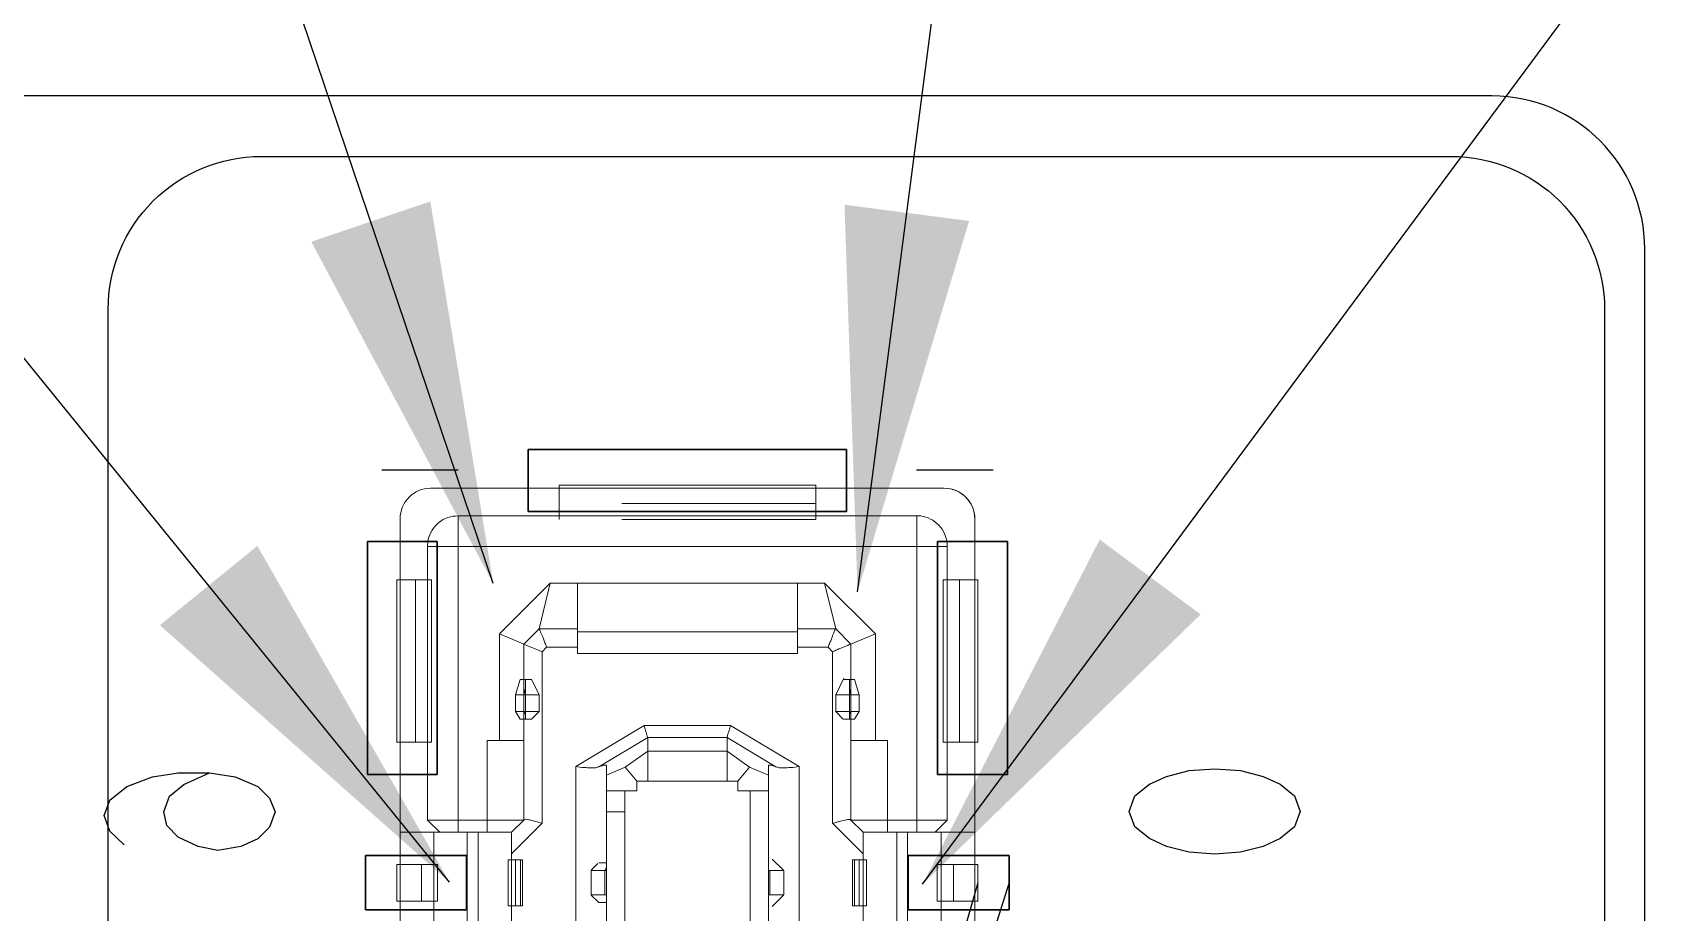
# Model space of a CAD drawing. Header units: millimetres. Extents: x 17 to 508, y 150 to 618.
# Drawn here: x 382.96 to 393.67, y 324.2 to 329.95 of the extents above; entities that cross this region are included whole.
import ezdxf

# ---------------------------------------------------------------- set-up
doc = ezdxf.new("R2010")
doc.units = ezdxf.units.MM
doc.linetypes.add('HIDDEN', pattern=[1.905, 1.27, -0.635])
for name, color, linetype in [('gbr-outline-dxf_layer1', 2, 'Continuous'), ('s_layer2', 7, 'Continuous'), ('susb-t_layer0', 3, 'Continuous'), ('中心线', 1, 'Continuous')]:
    doc.layers.add(name, color=color, linetype=linetype)
doc.layers.add('SPT', color=6, linetype='Continuous', lineweight=25)
doc.layers.add('尺寸線', color=3, linetype='Continuous', lineweight=0)
doc.styles.get("Standard").update_dxf_attribs({"font": ''})
doc.styles.get('Standard').set_extended_font_data('SimSun')
doc.dimstyles.new('ISO-25', dxfattribs={"dimtxt": 2.5, "dimasz": 2.5, "dimexe": 1.25, "dimexo": 0.625, "dimtad": 1, "dimtxsty": 'Standard', "dimcen": 2.5, "dimadec": 0, "dimazin": 0, "dimtfac": 1, "dimtmove": 0, "dimatfit": 3, "dimfxl": 1, "dimarcsym": 0})

msp = doc.modelspace()

# ---------------------------------------------------------------- linework, layer by layer
at = {"color": 7, "linetype": 'Continuous', "lineweight": 18}
for p, q in [((385.558, 326.971), (388.918, 326.971)), ((386.398, 326.971), (386.398, 326.991)), ((388.078, 326.991), (386.398, 326.991)), ((388.078, 326.971), (388.078, 326.991)), ((385.358, 326.771), (385.358, 324.721)), ((388.738, 326.791), (385.738, 326.791)), ((385.738, 326.791), (385.738, 326.591)), ((388.738, 326.591), (388.738, 326.791)), ((389.118, 324.721), (389.118, 326.771)), ((385.538, 326.591), (385.738, 326.591)), ((385.538, 326.591), (385.538, 324.801)), ((388.738, 326.591), (385.738, 326.591)), ((385.738, 326.591), (385.738, 324.801)), ((388.738, 324.801), (388.738, 326.591)), ((388.938, 326.591), (388.738, 326.591)), ((388.938, 324.801), (388.938, 326.591)), ((385.338, 326.371), (385.358, 326.371)), ((385.338, 326.371), (385.338, 325.311)), ((386.341, 326.351), (386.008, 326.018)), ((386.341, 326.351), (386.268, 326.051)), ((386.518, 326.351), (386.341, 326.351)), ((387.958, 326.351), (386.518, 326.351)), ((388.134, 326.351), (387.958, 326.351)), ((388.468, 326.018), (388.134, 326.351)), ((388.134, 326.351), (388.208, 326.051)), ((389.138, 326.371), (389.118, 326.371)), ((389.138, 326.371), (389.138, 325.311)), ((386.008, 326.018), (386.008, 325.321)), ((386.168, 325.951), (386.008, 326.018)), ((386.168, 325.951), (386.268, 326.051)), ((386.268, 326.051), (386.518, 326.051)), ((387.958, 326.031), (386.518, 326.031)), ((388.208, 326.051), (387.958, 326.051)), ((388.208, 326.051), (388.308, 325.951)), ((388.308, 325.951), (388.468, 326.018)), ((388.468, 325.321), (388.468, 326.018)), ((386.168, 325.951), (386.168, 325.721)), ((386.288, 325.902), (386.317, 325.931)), ((386.288, 324.78), (386.288, 325.902)), ((386.317, 325.931), (386.518, 325.931)), ((386.518, 325.891), (387.958, 325.891)), ((387.958, 325.931), (388.158, 325.931)), ((388.158, 325.931), (388.188, 325.902)), ((388.188, 325.902), (388.188, 324.78)), ((388.308, 325.721), (388.308, 325.951)), ((386.114, 325.621), (386.144, 325.721)), ((386.217, 325.722), (386.268, 325.621)), ((388.208, 325.621), (388.261, 325.728)), ((388.362, 325.621), (388.331, 325.721)), ((386.114, 325.511), (386.114, 325.621)), ((386.268, 325.621), (386.114, 325.621)), ((386.268, 325.621), (386.268, 325.511)), ((388.208, 325.511), (388.208, 325.621)), ((388.362, 325.621), (388.208, 325.621)), ((388.362, 325.511), (388.362, 325.621)), ((386.144, 325.461), (386.114, 325.511)), ((386.114, 325.511), (386.268, 325.511)), ((386.168, 325.461), (386.168, 325.321)), ((386.268, 325.511), (386.217, 325.461)), ((388.258, 325.461), (388.208, 325.511)), ((388.362, 325.511), (388.208, 325.511)), ((388.308, 325.321), (388.308, 325.461)), ((388.331, 325.461), (388.362, 325.511)), ((386.956, 325.42), (386.508, 325.151)), ((387.52, 325.42), (386.956, 325.42)), ((387.968, 325.151), (387.52, 325.42)), ((385.338, 325.311), (385.358, 325.311)), ((385.928, 324.801), (385.928, 325.321)), ((386.008, 325.321), (385.928, 325.321)), ((386.016, 325.321), (386.008, 325.321)), ((386.016, 325.321), (386.168, 325.321)), ((386.168, 325.321), (386.168, 324.801)), ((386.658, 325.149), (386.978, 325.341)), ((386.83, 325.147), (386.978, 325.252)), ((386.978, 325.341), (387.498, 325.341)), ((386.978, 325.341), (386.978, 325.341)), ((386.978, 325.252), (386.978, 325.341)), ((387.498, 325.252), (386.978, 325.252)), ((387.498, 325.341), (387.498, 325.252)), ((387.498, 325.341), (387.498, 325.341)), ((387.498, 325.341), (387.817, 325.149)), ((387.645, 325.147), (387.498, 325.252)), ((388.308, 324.801), (388.308, 325.321)), ((388.468, 325.321), (388.459, 325.321)), ((388.548, 325.321), (388.468, 325.321)), ((388.548, 324.801), (388.548, 325.321)), ((389.138, 325.311), (389.118, 325.311)), ((386.508, 325.151), (386.508, 310.332)), ((386.708, 325.155), (386.708, 325.095)), ((386.708, 310.327), (386.708, 325.155)), ((386.708, 325.095), (386.83, 325.147)), ((386.83, 325.147), (386.908, 325.055)), ((387.645, 325.147), (387.568, 325.055)), ((387.768, 325.095), (387.645, 325.147)), ((387.768, 325.155), (387.768, 325.095)), ((387.768, 325.155), (387.768, 310.327)), ((387.968, 310.332), (387.968, 325.151)), ((386.708, 324.991), (386.708, 325.095)), ((386.908, 325.055), (386.978, 325.055)), ((386.908, 324.991), (386.908, 325.055)), ((386.978, 325.055), (387.498, 325.055)), ((387.498, 325.055), (387.568, 325.055)), ((387.568, 325.055), (387.568, 324.991)), ((387.768, 324.991), (387.768, 325.095)), ((386.708, 324.855), (386.708, 324.991)), ((386.828, 324.991), (386.908, 324.991)), ((386.828, 324.991), (386.828, 324.855)), ((387.568, 324.991), (387.648, 324.991)), ((387.648, 310.491), (387.648, 324.991)), ((387.768, 319.411), (387.768, 324.991)), ((386.828, 324.855), (386.708, 324.855)), ((386.708, 319.411), (386.708, 324.855)), ((386.828, 324.855), (386.828, 310.691)), ((385.618, 324.721), (385.358, 324.721)), ((385.358, 324.721), (385.358, 310.761)), ((385.538, 324.801), (385.738, 324.801)), ((385.538, 324.801), (385.618, 324.721)), ((385.578, 310.761), (385.578, 324.721)), ((385.738, 324.721), (385.618, 324.721)), ((385.928, 324.801), (385.738, 324.801)), ((385.738, 324.801), (385.738, 324.721)), ((385.928, 324.721), (385.738, 324.721)), ((385.798, 324.721), (385.798, 310.761)), ((385.868, 319.141), (385.868, 324.721)), ((385.928, 324.801), (386.168, 324.801)), ((385.928, 324.801), (385.928, 324.721)), ((386.088, 324.721), (385.928, 324.721)), ((386.169, 324.803), (386.088, 324.721)), ((386.168, 324.801), (386.088, 324.721)), ((386.088, 324.58), (386.288, 324.78)), ((386.088, 324.541), (386.088, 324.721)), ((388.188, 324.78), (388.388, 324.58)), ((388.308, 324.801), (388.548, 324.801)), ((388.388, 324.721), (388.308, 324.801)), ((388.388, 324.721), (388.548, 324.721)), ((388.388, 324.541), (388.388, 324.721)), ((388.738, 324.801), (388.548, 324.801)), ((388.548, 324.801), (388.548, 324.721)), ((388.548, 324.721), (388.738, 324.721)), ((388.608, 324.721), (388.608, 319.141)), ((388.678, 324.721), (388.678, 310.761)), ((388.738, 324.721), (388.738, 324.801)), ((388.938, 324.801), (388.738, 324.801)), ((388.858, 324.721), (388.738, 324.721)), ((388.858, 324.721), (388.938, 324.801)), ((389.118, 324.721), (388.858, 324.721)), ((388.898, 324.721), (388.898, 310.761)), ((389.118, 310.761), (389.118, 324.721)), ((385.358, 324.511), (385.338, 324.511)), ((385.338, 324.271), (385.338, 324.511)), ((386.065, 324.541), (386.065, 324.241)), ((386.065, 324.541), (386.145, 324.541)), ((386.145, 324.541), (386.145, 324.241)), ((386.158, 324.241), (386.158, 324.541)), ((386.609, 324.473), (386.652, 324.516)), ((386.708, 324.491), (386.698, 324.471)), ((386.708, 324.521), (386.708, 324.491)), ((387.793, 324.546), (387.866, 324.473)), ((388.318, 324.241), (388.318, 324.541)), ((388.41, 324.541), (388.331, 324.541)), ((388.331, 324.541), (388.331, 324.241)), ((388.388, 324.58), (388.388, 324.541)), ((388.41, 324.241), (388.41, 324.541)), ((389.118, 324.511), (389.138, 324.511)), ((389.138, 324.511), (389.138, 324.271)), ((386.608, 324.311), (386.608, 324.471)), ((386.608, 324.471), (386.708, 324.471)), ((387.768, 324.471), (387.868, 324.471)), ((387.868, 324.471), (387.868, 324.311)), ((386.608, 324.311), (386.708, 324.311)), ((386.658, 324.261), (386.609, 324.31)), ((387.768, 324.311), (387.868, 324.311)), ((387.866, 324.31), (387.793, 324.236)), ((385.338, 324.271), (385.358, 324.271)), ((386.065, 324.241), (386.145, 324.241)), ((386.088, 323.841), (386.088, 324.241)), ((388.41, 324.241), (388.331, 324.241)), ((388.388, 323.841), (388.388, 324.241)), ((389.138, 324.271), (389.118, 324.271))]:
    msp.add_line(p, q, dxfattribs=at)
at = {"color": 7, "linetype": 'HIDDEN', "lineweight": 18}
for p, q in [((386.398, 326.991), (386.398, 326.871)), ((386.398, 326.766), (386.398, 326.971)), ((388.078, 326.991), (388.078, 326.871)), ((388.078, 326.971), (388.078, 326.766)), ((386.398, 326.871), (386.398, 326.766)), ((388.078, 326.871), (386.398, 326.871)), ((388.078, 326.766), (388.078, 326.871)), ((388.078, 326.766), (386.398, 326.766)), ((385.338, 326.371), (385.338, 325.311)), ((385.358, 326.371), (385.563, 326.371)), ((385.458, 326.371), (385.458, 325.311)), ((385.563, 326.371), (385.563, 325.311)), ((386.518, 326.051), (386.518, 326.351)), ((387.958, 326.051), (387.958, 326.351)), ((388.912, 326.371), (389.118, 326.371)), ((388.912, 325.311), (388.912, 326.371)), ((389.018, 325.311), (389.018, 326.371)), ((389.138, 326.371), (389.138, 325.311)), ((386.518, 325.931), (386.518, 325.891)), ((387.958, 325.891), (387.958, 325.931)), ((386.168, 325.721), (386.168, 325.661)), ((386.168, 325.721), (386.168, 325.461)), ((386.178, 325.621), (386.178, 325.721)), ((388.298, 325.621), (388.298, 325.721)), ((388.308, 325.721), (388.308, 325.661)), ((388.308, 325.721), (388.308, 325.461)), ((386.178, 325.621), (386.168, 325.661)), ((386.178, 325.511), (386.178, 325.621)), ((386.178, 325.621), (386.268, 325.621)), ((388.208, 325.621), (388.298, 325.621)), ((388.298, 325.621), (388.308, 325.661)), ((388.298, 325.511), (388.298, 325.621)), ((386.178, 325.511), (386.168, 325.491)), ((386.168, 325.491), (386.168, 325.461)), ((386.268, 325.511), (386.178, 325.511)), ((386.178, 325.511), (386.178, 325.461)), ((388.208, 325.511), (388.298, 325.511)), ((388.308, 325.491), (388.298, 325.511)), ((388.298, 325.511), (388.298, 325.461)), ((388.308, 325.491), (388.308, 325.461)), ((385.563, 325.311), (385.358, 325.311)), ((389.118, 325.311), (388.912, 325.311)), ((385.358, 324.721), (385.578, 324.721)), ((385.578, 324.721), (385.798, 324.721)), ((385.868, 324.721), (385.798, 324.721)), ((388.608, 324.721), (388.678, 324.721)), ((389.118, 324.721), (388.898, 324.721)), ((385.358, 324.511), (385.603, 324.511)), ((385.498, 324.511), (385.498, 324.271)), ((385.603, 324.511), (385.603, 324.271)), ((386.088, 324.241), (386.088, 324.541)), ((386.114, 324.241), (386.114, 324.541)), ((386.708, 324.521), (386.708, 324.471)), ((386.708, 324.261), (386.708, 324.521)), ((387.768, 324.521), (387.768, 324.471)), ((387.768, 324.261), (387.768, 324.521)), ((388.361, 324.241), (388.361, 324.541)), ((388.388, 324.541), (388.388, 324.241)), ((388.872, 324.511), (389.118, 324.511)), ((388.872, 324.271), (388.872, 324.511)), ((388.978, 324.271), (388.978, 324.511)), ((389.138, 324.511), (389.138, 324.271)), ((386.698, 324.311), (386.698, 324.471)), ((386.708, 324.471), (386.708, 324.311)), ((387.768, 324.471), (387.768, 324.311)), ((387.778, 324.311), (387.778, 324.471)), ((386.708, 324.311), (386.708, 324.261)), ((387.768, 324.311), (387.768, 324.261)), ((387.867, 324.311), (387.778, 324.311)), ((385.603, 324.271), (385.358, 324.271)), ((389.118, 324.271), (388.872, 324.271))]:
    msp.add_line(p, q, dxfattribs=at)
at = {"color": 7, "linetype": 'Continuous', "lineweight": 18, "flags": 128}
for points in [[(388.971, 326.964), (388.957, 326.968), (388.918, 326.971)], [(386.288, 325.902), (386.264, 325.911), (386.242, 325.921), (386.221, 325.929), (386.203, 325.937), (386.188, 325.943), (386.177, 325.948), (386.17, 325.95), (386.168, 325.951)]]:
    msp.add_lwpolyline(points, dxfattribs=at)
at = {"color": 7, "linetype": 'Continuous', "lineweight": 18}
for centre, radius, start, end in [((385.558, 326.771), 0.2, 90, 180), ((385.558, 326.771), 0.2, 90, 180), ((388.918, 326.771), 0.2, 0, 90), ((386.117, 324.854), 0.073, 313.9403, 315.8056), ((388.391, 324.886), 0.118, 224.2995, 225.4453)]:
    msp.add_arc(centre, radius, start, end, dxfattribs=at)
at = {"color": 7, "linetype": 'HIDDEN', "lineweight": 18}
msp.add_arc((388.918, 326.771), 0.2, 0, 74.6168, dxfattribs=at)
at = {"color": 7, "linetype": 'Continuous', "lineweight": 18}
for points, knots in [([(385.738, 326.791), (385.715, 326.789), (385.67, 326.785), (385.61, 326.75), (385.565, 326.699), (385.542, 326.643), (385.538, 326.606), (385.538, 326.591), (385.538, 326.591)], [0, 0, 0, 0, 0.214708, 0.429407, 0.644076, 0.858767, 0.999357, 1, 1, 1, 1]), ([(388.938, 326.591), (388.938, 326.591), (388.938, 326.592), (388.938, 326.592), (388.938, 326.595), (388.937, 326.606), (388.934, 326.639), (388.916, 326.691), (388.873, 326.744), (388.815, 326.78), (388.767, 326.791), (388.741, 326.791), (388.738, 326.791)], [0, 0, 0, 0, 0.000643, 0.001929, 0.007025, 0.027488, 0.109479, 0.324138, 0.538758, 0.753406, 0.968079, 1, 1, 1, 1]), ([(386.518, 326.031), (386.518, 326.036), (386.518, 326.046), (386.518, 326.12), (386.518, 326.226), (386.518, 326.309), (386.518, 326.351)], [0, 0, 0, 0, 0.249999, 0.500002, 0.749995, 1, 1, 1, 1]), ([(387.958, 326.351), (387.958, 326.309), (387.958, 326.226), (387.958, 326.12), (387.958, 326.046), (387.958, 326.036), (387.958, 326.031)], [0, 0, 0, 0, 0.250005, 0.499998, 0.750001, 1, 1, 1, 1]), ([(386.317, 325.931), (386.313, 325.941), (386.306, 325.96), (386.296, 325.986), (386.287, 326.008), (386.278, 326.03), (386.27, 326.048), (386.268, 326.05), (386.268, 326.051)], [0, 0, 0, 0, 0.160556, 0.310588, 0.450321, 0.579871, 0.808362, 1, 1, 1, 1]), ([(386.518, 326.031), (386.518, 326.029), (386.518, 326.025), (386.518, 325.993), (386.518, 325.946), (386.518, 325.91), (386.518, 325.891)], [0, 0, 0, 0, 0.2500016, 0.5000014, 0.7499918, 1, 1, 1, 1]), ([(387.958, 326.031), (387.958, 326.029), (387.958, 326.025), (387.958, 325.993), (387.958, 325.946), (387.958, 325.91), (387.958, 325.891)], [0, 0, 0, 0, 0.2500016, 0.5000014, 0.7499918, 1, 1, 1, 1]), ([(388.208, 326.051), (388.207, 326.05), (388.205, 326.048), (388.197, 326.03), (388.188, 326.008), (388.18, 325.986), (388.17, 325.96), (388.162, 325.941), (388.158, 325.931)], [0, 0, 0, 0, 0.191633, 0.420126, 0.549699, 0.689409, 0.839442, 1, 1, 1, 1]), ([(388.308, 325.951), (388.306, 325.951), (388.303, 325.95), (388.285, 325.943), (388.263, 325.934), (388.242, 325.925), (388.216, 325.914), (388.197, 325.906), (388.188, 325.902)], [0, 0, 0, 0, 0.191621, 0.420124, 0.549656, 0.689397, 0.839432, 1, 1, 1, 1]), ([(386.144, 325.721), (386.154, 325.721), (386.173, 325.721), (386.195, 325.721), (386.21, 325.721), (386.218, 325.721), (386.217, 325.721), (386.217, 325.721)], [0, 0, 0, 0, 0.2261633, 0.4523522, 0.6785759, 0.9047328, 1, 1, 1, 1]), ([(388.259, 325.721), (388.258, 325.721), (388.258, 325.721), (388.265, 325.721), (388.28, 325.721), (388.303, 325.721), (388.322, 325.721), (388.331, 325.721)], [0, 0, 0, 0, 0.0952672, 0.3214241, 0.5476478, 0.7738367, 1, 1, 1, 1]), ([(386.217, 325.461), (386.217, 325.461), (386.218, 325.461), (386.21, 325.461), (386.195, 325.461), (386.173, 325.461), (386.154, 325.461), (386.144, 325.461)], [0, 0, 0, 0, 0.095314, 0.321459, 0.547671, 0.773848, 1, 1, 1, 1]), ([(388.331, 325.461), (388.322, 325.461), (388.303, 325.461), (388.28, 325.461), (388.265, 325.461), (388.258, 325.461), (388.258, 325.461), (388.259, 325.461)], [0, 0, 0, 0, 0.2261517, 0.4523291, 0.6785411, 0.9046864, 1, 1, 1, 1]), ([(386.978, 325.341), (386.977, 325.343), (386.976, 325.347), (386.971, 325.363), (386.966, 325.383), (386.96, 325.403), (386.957, 325.414), (386.956, 325.42)], [0, 0, 0, 0, 0.193171, 0.423584, 0.691836, 0.84107, 1, 1, 1, 1]), ([(387.498, 325.341), (387.498, 325.343), (387.499, 325.347), (387.503, 325.363), (387.509, 325.383), (387.515, 325.403), (387.518, 325.414), (387.52, 325.42)], [0, 0, 0, 0, 0.193183, 0.423596, 0.691862, 0.841089, 1, 1, 1, 1]), ([(386.978, 325.055), (386.978, 325.078), (386.978, 325.125), (386.978, 325.186), (386.978, 325.233), (386.978, 325.245), (386.978, 325.252)], [0, 0, 0, 0, 0.249995, 0.499999, 0.749987, 1, 1, 1, 1]), ([(387.498, 325.252), (387.498, 325.245), (387.498, 325.233), (387.498, 325.186), (387.498, 325.125), (387.498, 325.078), (387.498, 325.055)], [0, 0, 0, 0, 0.250013, 0.500001, 0.750005, 1, 1, 1, 1]), ([(388.308, 325.321), (388.31, 325.321), (388.314, 325.321), (388.347, 325.321), (388.395, 325.321), (388.438, 325.321), (388.459, 325.321)], [0, 0, 0, 0, 0.250017, 0.499981, 0.749995, 1, 1, 1, 1]), ([(386.508, 325.151), (386.526, 325.148), (386.559, 325.144), (386.603, 325.142), (386.635, 325.142), (386.651, 325.147), (386.658, 325.149)], [0, 0, 0, 0, 0.32033, 0.592724, 0.818402, 1, 1, 1, 1]), ([(386.708, 325.155), (386.707, 325.157), (386.706, 325.161), (386.696, 325.161), (386.68, 325.157), (386.666, 325.152), (386.658, 325.149)], [0, 0, 0, 0, 0.253904, 0.497432, 0.742318, 1, 1, 1, 1]), ([(387.817, 325.149), (387.81, 325.152), (387.795, 325.157), (387.779, 325.161), (387.769, 325.161), (387.768, 325.157), (387.768, 325.155)], [0, 0, 0, 0, 0.257677, 0.502556, 0.746101, 1, 1, 1, 1]), ([(387.817, 325.149), (387.824, 325.147), (387.84, 325.142), (387.872, 325.142), (387.916, 325.144), (387.949, 325.148), (387.968, 325.151)], [0, 0, 0, 0, 0.180231, 0.405538, 0.678402, 1, 1, 1, 1]), ([(386.708, 324.991), (386.711, 324.991), (386.717, 324.991), (386.745, 324.991), (386.783, 324.991), (386.813, 324.991), (386.828, 324.991)], [0, 0, 0, 0, 0.249996, 0.50004, 0.750024, 1, 1, 1, 1]), ([(387.767, 324.991), (387.764, 324.991), (387.759, 324.991), (387.731, 324.991), (387.692, 324.991), (387.663, 324.991), (387.648, 324.991)], [0, 0, 0, 0, 0.249979, 0.500029, 0.750019, 1, 1, 1, 1]), ([(386.169, 324.803), (386.172, 324.804), (386.178, 324.807), (386.2, 324.804), (386.229, 324.797), (386.259, 324.788), (386.279, 324.782), (386.286, 324.78), (386.288, 324.78)], [0, 0, 0, 0, 0.208386, 0.416449, 0.633415, 0.866534, 0.978075, 1, 1, 1, 1]), ([(388.306, 324.803), (388.303, 324.804), (388.298, 324.806), (388.275, 324.802), (388.245, 324.795), (388.214, 324.787), (388.197, 324.782), (388.188, 324.78)], [0, 0, 0, 0, 0.18555, 0.411916, 0.68212, 0.835198, 1, 1, 1, 1]), ([(388.388, 324.721), (388.388, 324.721), (388.388, 324.72), (388.388, 324.711), (388.388, 324.698), (388.388, 324.676), (388.388, 324.636), (388.388, 324.601), (388.388, 324.58)], [0, 0, 0, 0, 0.0992445, 0.2048825, 0.3198094, 0.4464075, 0.6702985, 1, 1, 1, 1]), ([(386.145, 324.541), (386.148, 324.541), (386.156, 324.541), (386.157, 324.541), (386.158, 324.541)], [0, 0, 0, 0, 0.500041, 1, 1, 1, 1]), ([(388.331, 324.541), (388.327, 324.541), (388.319, 324.541), (388.318, 324.541), (388.318, 324.541)], [0, 0, 0, 0, 0.500131, 1, 1, 1, 1]), ([(386.145, 324.241), (386.148, 324.241), (386.156, 324.241), (386.157, 324.241), (386.158, 324.241)], [0, 0, 0, 0, 0.500041, 1, 1, 1, 1]), ([(388.331, 324.241), (388.327, 324.241), (388.319, 324.241), (388.318, 324.241), (388.318, 324.241)], [0, 0, 0, 0, 0.500131, 1, 1, 1, 1])]:
    msp.add_open_spline(points, degree=3, knots=knots, dxfattribs=at)
at = {"color": 7, "linetype": 'HIDDEN', "lineweight": 18}
for points, knots in [([(386.518, 325.931), (386.518, 325.947), (386.518, 325.979), (386.518, 326.018), (386.518, 326.046), (386.518, 326.05), (386.518, 326.051)], [0, 0, 0, 0, 0.250003, 0.500015, 0.750016, 1, 1, 1, 1]), ([(387.958, 325.931), (387.958, 325.947), (387.958, 325.979), (387.958, 326.018), (387.958, 326.046), (387.958, 326.05), (387.958, 326.051)], [0, 0, 0, 0, 0.250003, 0.500015, 0.750016, 1, 1, 1, 1]), ([(385.868, 324.721), (385.897, 324.721), (385.954, 324.721), (386.027, 324.721), (386.078, 324.721), (386.084, 324.721), (386.088, 324.721)], [0, 0, 0, 0, 0.250006, 0.49997, 0.749994, 1, 1, 1, 1]), ([(388.388, 324.721), (388.391, 324.721), (388.398, 324.721), (388.448, 324.721), (388.521, 324.721), (388.579, 324.721), (388.608, 324.721)], [0, 0, 0, 0, 0.250003, 0.5, 0.749997, 1, 1, 1, 1]), ([(388.678, 324.721), (388.707, 324.721), (388.764, 324.721), (388.837, 324.721), (388.888, 324.721), (388.894, 324.721), (388.898, 324.721)], [0, 0, 0, 0, 0.250006, 0.49997, 0.749994, 1, 1, 1, 1]), ([(386.708, 324.521), (386.7, 324.521), (386.686, 324.521), (386.67, 324.521), (386.66, 324.521), (386.657, 324.521), (386.66, 324.521), (386.67, 324.521), (386.686, 324.521), (386.7, 324.521), (386.708, 324.521)], [0, 0, 0, 0, 0.1250087, 0.2500195, 0.3750001, 0.4999865, 0.6250044, 0.749985, 0.8749691, 1, 1, 1, 1]), ([(386.708, 324.261), (386.7, 324.261), (386.686, 324.261), (386.67, 324.261), (386.66, 324.261), (386.657, 324.261), (386.66, 324.261), (386.67, 324.261), (386.686, 324.261), (386.7, 324.261), (386.708, 324.261)], [0, 0, 0, 0, 0.1250309, 0.250015, 0.3749956, 0.5000135, 0.6249999, 0.7499805, 0.8749913, 1, 1, 1, 1])]:
    msp.add_open_spline(points, degree=3, knots=knots, dxfattribs=at)
at = {"layer": 'gbr-outline-dxf_layer1', "color": 1, "linetype": 'Continuous'}
msp.add_lwpolyline([(198.543, 283.271), (339.142, 283.271, 0.198917), (340.557, 283.856), (362.061, 305.361, -0.198917), (363.475, 305.947), (383.208, 305.947), (392.502, 305.947, 0.414218), (393.501, 306.946), (393.501, 328.536, 0.414068), (392.502, 329.537), (363.475, 329.537, -0.198918), (362.061, 330.122), (340.55, 351.633, 0.19885), (339.137, 352.219), (198.618, 352.219, 0.198916)], format="xyb", dxfattribs=at)
at = {"layer": 's_layer2', "color": 2}
for p, q in [((385.238, 327.092), (385.739, 327.092)), ((388.736, 327.092), (389.238, 327.092))]:
    msp.add_line(p, q, dxfattribs=at)
for points in [[(386.196, 327.225), (388.279, 327.225), (388.279, 326.818), (386.196, 326.818)], [(385.144, 326.623), (385.601, 326.623), (385.601, 325.099), (385.144, 325.099)], [(388.874, 326.623), (389.331, 326.623), (389.331, 325.099), (388.874, 325.099)], [(390.688, 325.137), (390.856, 325.124), (391.004, 325.086), (391.116, 325.035), (391.21, 324.959), (391.247, 324.857), (391.21, 324.756), (391.116, 324.68), (391.004, 324.629), (390.856, 324.591), (390.688, 324.578), (390.52, 324.591), (390.372, 324.629), (390.26, 324.68), (390.166, 324.756), (390.129, 324.857), (390.166, 324.959), (390.26, 325.035), (390.372, 325.086), (390.52, 325.124)], [(384.111, 325.109), (384.279, 325.084), (384.428, 325.02), (384.503, 324.944), (384.54, 324.855), (384.503, 324.754), (384.428, 324.678), (384.316, 324.627), (384.167, 324.601), (384.037, 324.627), (383.906, 324.69), (383.832, 324.766), (383.813, 324.855), (383.85, 324.957), (383.944, 325.033)], [(385.133, 324.569), (385.793, 324.569), (385.793, 324.214), (385.133, 324.214)], [(388.682, 324.569), (389.343, 324.569), (389.343, 324.214), (388.682, 324.214)]]:
    msp.add_lwpolyline(points, close=True, dxfattribs=at)
msp.add_lwpolyline([(383.553, 324.639), (383.459, 324.728), (383.422, 324.83), (383.459, 324.932), (383.571, 325.02), (383.739, 325.084), (383.906, 325.109), (384.111, 325.109)], dxfattribs=at)
at = {"layer": 'SPT', "color": 2, "linetype": 'Continuous'}
for points in [[(386.196, 326.818), (388.279, 326.818), (388.279, 327.225), (386.196, 327.225)], [(385.144, 325.099), (385.601, 325.099), (385.601, 326.623), (385.144, 326.623)], [(388.874, 325.099), (389.331, 325.099), (389.331, 326.623), (388.874, 326.623)], [(385.133, 324.214), (385.793, 324.214), (385.793, 324.569), (385.133, 324.569)], [(388.682, 324.214), (389.343, 324.214), (389.343, 324.569), (388.682, 324.569)]]:
    msp.add_lwpolyline(points, close=True, dxfattribs=at)
at = {"layer": 'susb-t_layer0', "color": 1, "linetype": 'Continuous'}
msp.add_lwpolyline([(384.448, 329.141), (392.237, 329.141, -0.414216), (393.238, 328.142), (393.238, 307.342, -0.414367), (392.237, 306.341), (384.448, 306.341, -0.414365), (383.449, 307.342), (383.449, 328.142, -0.414216)], format="xyb", close=True, dxfattribs=at)
at = {"layer": '中心线'}
for p, q in [((389.343, 324.392), (385.133, 311.091)), ((389.138, 324.391), (385.338, 311.091))]:
    msp.add_line(p, q, dxfattribs=at)

# ---------------------------------------------------------------- leaders
at = {"layer": '尺寸線', "annotation_type": 0, "has_hookline": 1}
for points, hookline_direction, text_width in [([(388.351, 326.293), (392.549, 358.591), (395.049, 358.591)], 0, 3.306), ([(385.968, 326.347), (375.786, 356.444), (373.286, 356.444)], 1, 3.208), ([(388.777, 324.382), (409.418, 352.234), (411.918, 352.234)], 0, 3.25), ([(385.682, 324.394), (366.224, 348.347), (363.724, 348.347)], 1, 3.153)]:
    msp.add_leader(points, dimstyle='ISO-25', dxfattribs=dict(at, hookline_direction=hookline_direction, text_width=text_width))

doc.saveas('drawing.dxf')
